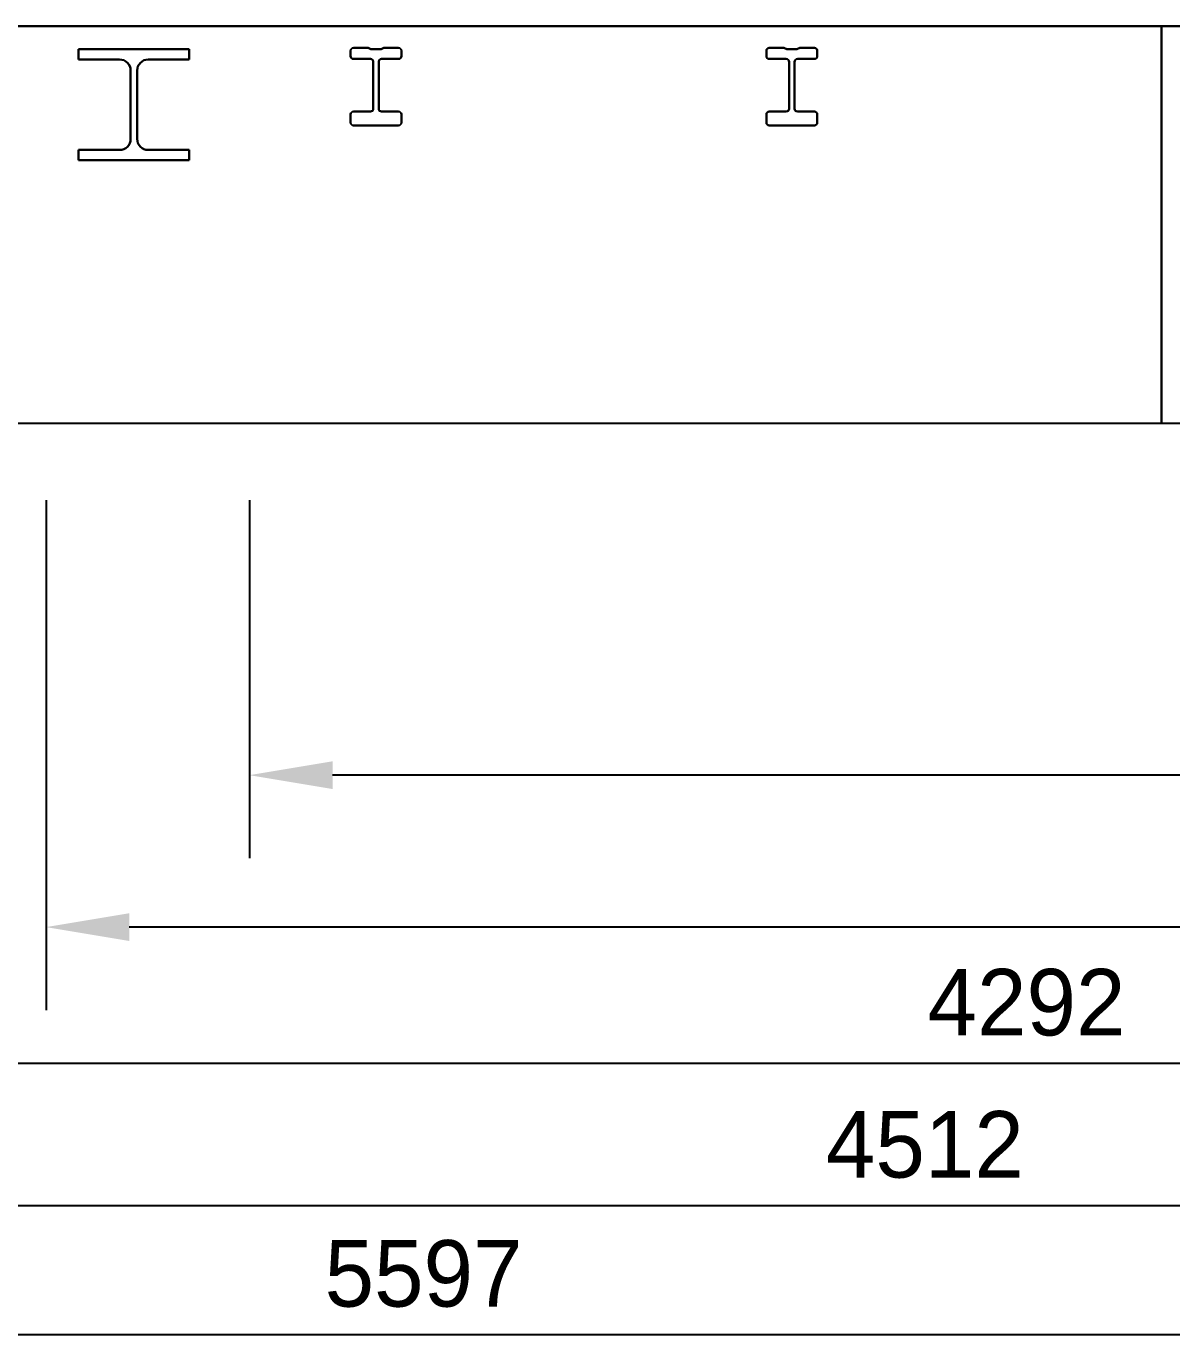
# Model space of a CAD drawing. Extents: x -2783 to 10777, y -3348 to 2247.
# Drawn here: x 7393 to 8633, y -1205 to 212 of the extents above; entities that cross this region are included whole.
import ezdxf

# ---------------------------------------------------------------- set-up
doc = ezdxf.new("R2010")
doc.units = 0
doc.header["$LTSCALE"] = 4
doc.header["$MEASUREMENT"] = 0
doc.layers.get('0').update_dxf_attribs({"linetype": 'CONTINUOUS'})
doc.layers.get('DEFPOINTS').update_dxf_attribs({"linetype": 'CONTINUOUS'})
doc.dimstyles.new('DEFAULT', dxfattribs={"dimtxt": 2.4, "dimasz": 3, "dimexe": 3, "dimexo": 3, "dimgap": 1, "dimtad": 1, "dimdec": 0, "dimzin": 0, "dimdsep": 46, "dimtxsty": 'Standard', "dimsah": 1, "dimcen": 1, "dimclrd": 1, "dimclre": 1, "dimclrt": 6, "dimadec": 0, "dimazin": 0, "dimtfac": 1, "dimtdec": 4, "dimtofl": 0, "dimtmove": 0, "dimatfit": 3, "dimfxl": 0, "dimtolj": 1, "dimtzin": 0, "dimarcsym": 0})

# ---------------------------------------------------------------- blocks, each defined once
blk = doc.blocks.new('*D9')
at = {"linetype": 'ByBlock'}
for p, q in [((6109.8, -306.7), (6109.8, -1154.9)), ((10621.8, -307.8), (10621.8, -1154.9)), ((10531.8, -1064.9), (6199.8, -1064.9))]:
    blk.add_line(p, q, dxfattribs=at)
for points in [[(6199.8, -1049.9), (6199.8, -1079.9), (6109.8, -1064.9)], [(10531.8, -1049.9), (10531.8, -1079.9), (10621.8, -1064.9)]]:
    blk.add_solid(points, dxfattribs=at)
at = {"layer": 'DEFPOINTS', "color": 0, "linetype": 'ByBlock'}
for p in [(6109.8, -216.7, -3670.7), (10621.8, -217.8, -3720.6), (6109.8, -1064.9)]:
    blk.add_point(p, dxfattribs=at)
at = {"linetype": 'ByBlock', "insert": (8365.8, -998.9), "char_height": 72, "attachment_point": 5}
blk.add_mtext('\\A1;4512', dxfattribs=at)
blk = doc.blocks.new('*D8')
at = {"linetype": 'ByBlock'}
for p, q in [((6329.8, -300.8), (6329.8, -1001)), ((10621.8, -307.8), (10621.8, -1001)), ((10531.8, -911), (6419.8, -911))]:
    blk.add_line(p, q, dxfattribs=at)
for points in [[(6419.8, -896), (6419.8, -926), (6329.8, -911)], [(10531.8, -896), (10531.8, -926), (10621.8, -911)]]:
    blk.add_solid(points, dxfattribs=at)
at = {"layer": 'DEFPOINTS', "color": 0, "linetype": 'ByBlock'}
for p in [(6329.8, -210.8, -3720.6), (10621.8, -217.8, -3720.6), (6329.8, -911)]:
    blk.add_point(p, dxfattribs=at)
at = {"linetype": 'ByBlock', "insert": (8475.8, -845), "char_height": 72, "attachment_point": 5}
blk.add_mtext('\\A1;4292', dxfattribs=at)
blk = doc.blocks.new('*D7')
at = {"linetype": 'ByBlock'}
for p, q in [((7414.8, -300.8), (7414.8, -853.2)), ((10621.8, -307.8), (10621.8, -853.2)), ((10531.8, -763.2), (7504.8, -763.2))]:
    blk.add_line(p, q, dxfattribs=at)
for points in [[(7504.8, -748.2), (7504.8, -778.2), (7414.8, -763.2)], [(10531.8, -748.2), (10531.8, -778.2), (10621.8, -763.2)]]:
    blk.add_solid(points, dxfattribs=at)
at = {"layer": 'DEFPOINTS', "color": 0, "linetype": 'ByBlock'}
for p in [(7414.8, -210.8, -3720.6), (10621.8, -217.8, -3720.6), (7414.8, -763.2)]:
    blk.add_point(p, dxfattribs=at)
at = {"linetype": 'ByBlock', "insert": (9018.3, -697.2), "char_height": 72, "attachment_point": 5}
blk.add_mtext('\\A1;3207', dxfattribs=at)
blk = doc.blocks.new('*D6')
at = {"linetype": 'ByBlock'}
for p, q in [((7634.8, -300.8), (7634.8, -688.7)), ((10621.8, -307.8), (10621.8, -688.7)), ((10531.8, -598.7), (7724.8, -598.7))]:
    blk.add_line(p, q, dxfattribs=at)
for points in [[(7724.8, -583.7), (7724.8, -613.7), (7634.8, -598.7)], [(10531.8, -583.7), (10531.8, -613.7), (10621.8, -598.7)]]:
    blk.add_solid(points, dxfattribs=at)
at = {"layer": 'DEFPOINTS', "color": 0, "linetype": 'ByBlock'}
for p in [(7634.8, -210.8, -3720.6), (10621.8, -217.8, -3720.6), (7634.8, -598.7)]:
    blk.add_point(p, dxfattribs=at)
at = {"linetype": 'ByBlock', "insert": (9128.3, -532.7), "char_height": 72, "attachment_point": 5}
blk.add_mtext('\\A1;2987', dxfattribs=at)

msp = doc.modelspace()

# ---------------------------------------------------------------- linework, layer by layer
for p, q in [((10711.8, 212.2, 6675), (-2518.2, 212.2, 6675)), ((4621.8, 212.2, 1212.5), (8621.8, 212.2, 1212.5)), ((4621.8, 212.2, 22.5), (8621.8, 212.2, 22.5)), ((8621.8, 212.2, 1212.5), (8621.8, -217.8, 1212.5)), ((8621.8, 212.2, 22.5), (8621.8, -217.8, 22.5)), ((8621.8, -217.8, 1212.5), (8621.8, 212.2, 1212.5)), ((8621.8, 212.2, 1212.5), (10621.8, 212.2, 1212.5)), ((8621.8, -217.8, 22.5), (8621.8, 212.2, 22.5)), ((8621.8, 212.2, 22.5), (10621.8, 212.2, 22.5)), ((7449.8, 187.2, 3743.1), (7569.8, 187.2, 3743.1)), ((7449.8, 176.2, 3743.1), (7449.8, 187.2, 3743.1)), ((7449.8, 187.2, 4933.1), (7569.8, 187.2, 4933.1)), ((7449.8, 176.2, 4933.1), (7449.8, 187.2, 4933.1)), ((7569.8, 187.2, 3743.1), (7569.8, 176.2, 3743.1)), ((7569.8, 187.2, 4933.1), (7569.8, 176.2, 4933.1)), ((7744.3, 179.7, 1212.5), (7744.3, 185.7, 1212.5)), ((7744.3, 179.7, 22.5), (7744.3, 185.7, 22.5)), ((7747.3, 188.7, 1212.5), (7763.3, 188.7, 1212.5)), ((7747.3, 188.7, 22.5), (7763.3, 188.7, 22.5)), ((7763.3, 188.7, 1212.5), (7766.3, 187.2, 1212.5)), ((7763.3, 188.7, 22.5), (7766.3, 187.2, 22.5)), ((7766.3, 187.2, 1212.5), (7777.3, 187.2, 1212.5)), ((7766.3, 187.2, 22.5), (7777.3, 187.2, 22.5)), ((7777.3, 187.2, 1212.5), (7780.3, 188.7, 1212.5)), ((7777.3, 187.2, 22.5), (7780.3, 188.7, 22.5)), ((7780.3, 188.7, 1212.5), (7796.3, 188.7, 1212.5)), ((7780.3, 188.7, 22.5), (7796.3, 188.7, 22.5)), ((7799.3, 185.7, 1212.5), (7799.3, 179.7, 1212.5)), ((7799.3, 185.7, 22.5), (7799.3, 179.7, 22.5)), ((8194.3, 179.7, 1212.5), (8194.3, 185.7, 1212.5)), ((8194.3, 179.7, 22.5), (8194.3, 185.7, 22.5)), ((8197.3, 188.7, 1212.5), (8213.3, 188.7, 1212.5)), ((8197.3, 188.7, 22.5), (8213.3, 188.7, 22.5)), ((8213.3, 188.7, 1212.5), (8216.3, 187.2, 1212.5)), ((8213.3, 188.7, 22.5), (8216.3, 187.2, 22.5)), ((8216.3, 187.2, 1212.5), (8227.3, 187.2, 1212.5)), ((8216.3, 187.2, 22.5), (8227.3, 187.2, 22.5)), ((8227.3, 187.2, 1212.5), (8230.3, 188.7, 1212.5)), ((8227.3, 187.2, 22.5), (8230.3, 188.7, 22.5)), ((8230.3, 188.7, 1212.5), (8246.3, 188.7, 1212.5)), ((8230.3, 188.7, 22.5), (8246.3, 188.7, 22.5)), ((8249.3, 185.7, 1212.5), (8249.3, 179.7, 1212.5)), ((8249.3, 185.7, 22.5), (8249.3, 179.7, 22.5)), ((7494.3, 176.2, 3743.1), (7449.8, 176.2, 3743.1)), ((7494.3, 176.2, 4933.1), (7449.8, 176.2, 4933.1)), ((7569.8, 176.2, 3743.1), (7525.3, 176.2, 3743.1)), ((7569.8, 176.2, 4933.1), (7525.3, 176.2, 4933.1)), ((7765.8, 176.7, 1212.5), (7747.3, 176.7, 1212.5)), ((7765.8, 176.7, 22.5), (7747.3, 176.7, 22.5)), ((7768.8, 122.8, 1212.5), (7768.8, 173.7, 1212.5)), ((7768.8, 122.8, 22.5), (7768.8, 173.7, 22.5)), ((7774.8, 173.7, 1212.5), (7774.8, 122.8, 1212.5)), ((7774.8, 173.7, 22.5), (7774.8, 122.8, 22.5)), ((7796.3, 176.7, 1212.5), (7777.8, 176.7, 1212.5)), ((7796.3, 176.7, 22.5), (7777.8, 176.7, 22.5)), ((8215.8, 176.7, 1212.5), (8197.3, 176.7, 1212.5)), ((8215.8, 176.7, 22.5), (8197.3, 176.7, 22.5)), ((8218.8, 122.8, 1212.5), (8218.8, 173.7, 1212.5)), ((8218.8, 122.8, 22.5), (8218.8, 173.7, 22.5)), ((8224.8, 173.7, 1212.5), (8224.8, 122.8, 1212.5)), ((8224.8, 173.7, 22.5), (8224.8, 122.8, 22.5)), ((8246.3, 176.7, 1212.5), (8227.8, 176.7, 1212.5)), ((8246.3, 176.7, 22.5), (8227.8, 176.7, 22.5)), ((7506.3, 90.2, 3743.1), (7506.3, 164.2, 3743.1)), ((7506.3, 90.2, 4933.1), (7506.3, 164.2, 4933.1)), ((7513.3, 164.2, 3743.1), (7513.3, 90.2, 3743.1)), ((7513.3, 164.2, 4933.1), (7513.3, 90.2, 4933.1)), ((7744.3, 107.8, 1212.5), (7744.3, 116.8, 1212.5)), ((7744.3, 107.8, 22.5), (7744.3, 116.8, 22.5)), ((7747.3, 119.8, 1212.5), (7765.8, 119.8, 1212.5)), ((7747.3, 119.8, 22.5), (7765.8, 119.8, 22.5)), ((7777.8, 119.8, 1212.5), (7796.3, 119.8, 1212.5)), ((7777.8, 119.8, 22.5), (7796.3, 119.8, 22.5)), ((7799.3, 116.8, 1212.5), (7799.3, 107.8, 1212.5)), ((7799.3, 116.8, 22.5), (7799.3, 107.8, 22.5)), ((8194.3, 107.8, 1212.5), (8194.3, 116.8, 1212.5)), ((8194.3, 107.8, 22.5), (8194.3, 116.8, 22.5)), ((8197.3, 119.8, 1212.5), (8215.8, 119.8, 1212.5)), ((8197.3, 119.8, 22.5), (8215.8, 119.8, 22.5)), ((8227.8, 119.8, 1212.5), (8246.3, 119.8, 1212.5)), ((8227.8, 119.8, 22.5), (8246.3, 119.8, 22.5)), ((8249.3, 116.8, 1212.5), (8249.3, 107.8, 1212.5)), ((8249.3, 116.8, 22.5), (8249.3, 107.8, 22.5)), ((7771.8, 104.7, 1212.5), (7747.2, 104.8, 1212.5)), ((7771.8, 104.7, 22.5), (7747.2, 104.8, 22.5)), ((7796.3, 104.8, 1212.5), (7771.8, 104.7, 1212.5)), ((7796.3, 104.8, 22.5), (7771.8, 104.7, 22.5)), ((8221.8, 104.7, 1212.5), (8197.2, 104.8, 1212.5)), ((8221.8, 104.7, 22.5), (8197.2, 104.8, 22.5)), ((8246.3, 104.8, 1212.5), (8221.8, 104.7, 1212.5)), ((8246.3, 104.8, 22.5), (8221.8, 104.7, 22.5)), ((7449.8, 78.2, 3743.1), (7494.3, 78.2, 3743.1)), ((7449.8, 67.2, 3743.1), (7449.8, 78.2, 3743.1)), ((7449.8, 78.2, 4933.1), (7494.3, 78.2, 4933.1)), ((7449.8, 67.2, 4933.1), (7449.8, 78.2, 4933.1)), ((7525.3, 78.2, 3743.1), (7569.8, 78.2, 3743.1)), ((7525.3, 78.2, 4933.1), (7569.8, 78.2, 4933.1)), ((7569.8, 78.2, 3743.1), (7569.8, 67.2, 3743.1)), ((7569.8, 78.2, 4933.1), (7569.8, 67.2, 4933.1)), ((7569.8, 67.2, 3743.1), (7449.8, 67.2, 3743.1)), ((7569.8, 67.2, 4933.1), (7449.8, 67.2, 4933.1)), ((8621.8, -217.8, 1212.5), (4621.8, -217.8, 1212.5)), ((8621.8, -217.8, 22.5), (4621.8, -217.8, 22.5)), ((10621.8, -217.8, 1212.5), (8621.8, -217.8, 1212.5)), ((10621.8, -217.8, 22.5), (8621.8, -217.8, 22.5))]:
    msp.add_line(p, q)
at = {"extrusion": (0, 1, -6.12303e-17)}
for p, q in [((4621.8, 212.2, 1207.5), (8621.8, 212.2, 1207.5)), ((4621.8, 212.2, 1212.5), (8621.8, 212.2, 1212.5)), ((4621.8, 212.2, 17.5), (8621.8, 212.2, 17.5)), ((4621.8, 212.2, 22.5), (8621.8, 212.2, 22.5)), ((8621.8, 212.2, 1207.5), (8621.8, 212.2, 1212.5)), ((8621.8, 212.2, 17.5), (8621.8, 212.2, 22.5))]:
    msp.add_line(p, q, dxfattribs=at)
at = {"extrusion": (0, -6.12303e-17, -1)}
for p, q in [((4621.8, 212.2, 1207.5), (8621.8, 212.2, 1207.5)), ((4621.8, 212.2, 17.5), (8621.8, 212.2, 17.5)), ((8621.8, 212.2, 1207.5), (8621.8, -217.8, 1207.5)), ((8621.8, 212.2, 17.5), (8621.8, -217.8, 17.5)), ((8621.8, -217.8, 1207.5), (8621.8, 212.2, 1207.5)), ((8621.8, 212.2, 1207.5), (10621.8, 212.2, 1207.5)), ((8621.8, -217.8, 17.5), (8621.8, 212.2, 17.5)), ((8621.8, 212.2, 17.5), (10621.8, 212.2, 17.5)), ((7569.8, 187.2, 3738.1), (7449.8, 187.2, 3738.1)), ((7449.8, 187.2, 3738.1), (7449.8, 176.2, 3738.1)), ((7569.8, 187.2, 4928.1), (7449.8, 187.2, 4928.1)), ((7449.8, 187.2, 4928.1), (7449.8, 176.2, 4928.1)), ((7569.8, 176.2, 3738.1), (7569.8, 187.2, 3738.1)), ((7569.8, 176.2, 4928.1), (7569.8, 187.2, 4928.1)), ((7744.3, 185.7, 1207.5), (7744.3, 179.7, 1207.5)), ((7744.3, 185.7, 17.5), (7744.3, 179.7, 17.5)), ((7763.3, 188.7, 1207.5), (7747.3, 188.7, 1207.5)), ((7763.3, 188.7, 17.5), (7747.3, 188.7, 17.5)), ((7766.3, 187.2, 1207.5), (7763.3, 188.7, 1207.5)), ((7766.3, 187.2, 17.5), (7763.3, 188.7, 17.5)), ((7777.3, 187.2, 1207.5), (7766.3, 187.2, 1207.5)), ((7777.3, 187.2, 17.5), (7766.3, 187.2, 17.5)), ((7780.3, 188.7, 1207.5), (7777.3, 187.2, 1207.5)), ((7780.3, 188.7, 17.5), (7777.3, 187.2, 17.5)), ((7796.3, 188.7, 1207.5), (7780.3, 188.7, 1207.5)), ((7796.3, 188.7, 17.5), (7780.3, 188.7, 17.5)), ((7799.3, 179.7, 1207.5), (7799.3, 185.7, 1207.5)), ((7799.3, 179.7, 17.5), (7799.3, 185.7, 17.5)), ((8194.3, 185.7, 1207.5), (8194.3, 179.7, 1207.5)), ((8194.3, 185.7, 17.5), (8194.3, 179.7, 17.5)), ((8213.3, 188.7, 1207.5), (8197.3, 188.7, 1207.5)), ((8213.3, 188.7, 17.5), (8197.3, 188.7, 17.5)), ((8216.3, 187.2, 1207.5), (8213.3, 188.7, 1207.5)), ((8216.3, 187.2, 17.5), (8213.3, 188.7, 17.5)), ((8227.3, 187.2, 1207.5), (8216.3, 187.2, 1207.5)), ((8227.3, 187.2, 17.5), (8216.3, 187.2, 17.5)), ((8230.3, 188.7, 1207.5), (8227.3, 187.2, 1207.5)), ((8230.3, 188.7, 17.5), (8227.3, 187.2, 17.5)), ((8246.3, 188.7, 1207.5), (8230.3, 188.7, 1207.5)), ((8246.3, 188.7, 17.5), (8230.3, 188.7, 17.5)), ((8249.3, 179.7, 1207.5), (8249.3, 185.7, 1207.5)), ((8249.3, 179.7, 17.5), (8249.3, 185.7, 17.5)), ((7449.8, 176.2, 3738.1), (7494.3, 176.2, 3738.1)), ((7449.8, 176.2, 4928.1), (7494.3, 176.2, 4928.1)), ((7525.3, 176.2, 3738.1), (7569.8, 176.2, 3738.1)), ((7525.3, 176.2, 4928.1), (7569.8, 176.2, 4928.1)), ((7747.3, 176.7, 1207.5), (7765.8, 176.7, 1207.5)), ((7747.3, 176.7, 17.5), (7765.8, 176.7, 17.5)), ((7768.8, 173.7, 1207.5), (7768.8, 122.8, 1207.5)), ((7768.8, 173.7, 17.5), (7768.8, 122.8, 17.5)), ((7774.8, 122.8, 1207.5), (7774.8, 173.7, 1207.5)), ((7774.8, 122.8, 17.5), (7774.8, 173.7, 17.5)), ((7777.8, 176.7, 1207.5), (7796.3, 176.7, 1207.5)), ((7777.8, 176.7, 17.5), (7796.3, 176.7, 17.5)), ((8197.3, 176.7, 1207.5), (8215.8, 176.7, 1207.5)), ((8197.3, 176.7, 17.5), (8215.8, 176.7, 17.5)), ((8218.8, 173.7, 1207.5), (8218.8, 122.8, 1207.5)), ((8218.8, 173.7, 17.5), (8218.8, 122.8, 17.5)), ((8224.8, 122.8, 1207.5), (8224.8, 173.7, 1207.5)), ((8224.8, 122.8, 17.5), (8224.8, 173.7, 17.5)), ((8227.8, 176.7, 1207.5), (8246.3, 176.7, 1207.5)), ((8227.8, 176.7, 17.5), (8246.3, 176.7, 17.5)), ((7506.3, 164.2, 3738.1), (7506.3, 90.2, 3738.1)), ((7506.3, 164.2, 4928.1), (7506.3, 90.2, 4928.1)), ((7513.3, 90.2, 3738.1), (7513.3, 164.2, 3738.1)), ((7513.3, 90.2, 4928.1), (7513.3, 164.2, 4928.1)), ((7744.3, 116.8, 1207.5), (7744.3, 107.8, 1207.5)), ((7744.3, 116.8, 17.5), (7744.3, 107.8, 17.5)), ((7765.8, 119.8, 1207.5), (7747.3, 119.8, 1207.5)), ((7765.8, 119.8, 17.5), (7747.3, 119.8, 17.5)), ((7796.3, 119.8, 1207.5), (7777.8, 119.8, 1207.5)), ((7796.3, 119.8, 17.5), (7777.8, 119.8, 17.5)), ((7799.3, 107.8, 1207.5), (7799.3, 116.8, 1207.5)), ((7799.3, 107.8, 17.5), (7799.3, 116.8, 17.5)), ((8194.3, 116.8, 1207.5), (8194.3, 107.8, 1207.5)), ((8194.3, 116.8, 17.5), (8194.3, 107.8, 17.5)), ((8215.8, 119.8, 1207.5), (8197.3, 119.8, 1207.5)), ((8215.8, 119.8, 17.5), (8197.3, 119.8, 17.5)), ((8246.3, 119.8, 1207.5), (8227.8, 119.8, 1207.5)), ((8246.3, 119.8, 17.5), (8227.8, 119.8, 17.5)), ((8249.3, 107.8, 1207.5), (8249.3, 116.8, 1207.5)), ((8249.3, 107.8, 17.5), (8249.3, 116.8, 17.5)), ((7747.2, 104.8, 1207.5), (7771.8, 104.7, 1207.5)), ((7747.2, 104.8, 17.5), (7771.8, 104.7, 17.5)), ((7771.8, 104.7, 1207.5), (7796.3, 104.8, 1207.5)), ((7771.8, 104.7, 17.5), (7796.3, 104.8, 17.5)), ((8197.2, 104.8, 1207.5), (8221.8, 104.7, 1207.5)), ((8197.2, 104.8, 17.5), (8221.8, 104.7, 17.5)), ((8221.8, 104.7, 1207.5), (8246.3, 104.8, 1207.5)), ((8221.8, 104.7, 17.5), (8246.3, 104.8, 17.5)), ((7494.3, 78.2, 3738.1), (7449.8, 78.2, 3738.1)), ((7449.8, 78.2, 3738.1), (7449.8, 67.2, 3738.1)), ((7494.3, 78.2, 4928.1), (7449.8, 78.2, 4928.1)), ((7449.8, 78.2, 4928.1), (7449.8, 67.2, 4928.1)), ((7569.8, 78.2, 3738.1), (7525.3, 78.2, 3738.1)), ((7569.8, 78.2, 4928.1), (7525.3, 78.2, 4928.1)), ((7569.8, 67.2, 3738.1), (7569.8, 78.2, 3738.1)), ((7569.8, 67.2, 4928.1), (7569.8, 78.2, 4928.1)), ((7449.8, 67.2, 3738.1), (7569.8, 67.2, 3738.1)), ((7449.8, 67.2, 4928.1), (7569.8, 67.2, 4928.1)), ((8621.8, -217.8, 1207.5), (4621.8, -217.8, 1207.5)), ((8621.8, -217.8, 17.5), (4621.8, -217.8, 17.5)), ((10621.8, -217.8, 1207.5), (8621.8, -217.8, 1207.5)), ((10621.8, -217.8, 17.5), (8621.8, -217.8, 17.5))]:
    msp.add_line(p, q, dxfattribs=at)
at = {"extrusion": (0, -1, 6.12303e-17)}
for p, q in [((8621.8, -217.8, 1207.5), (4621.8, -217.8, 1207.5)), ((8621.8, -217.8, 1212.5), (4621.8, -217.8, 1212.5)), ((8621.8, -217.8, 17.5), (4621.8, -217.8, 17.5)), ((8621.8, -217.8, 22.5), (4621.8, -217.8, 22.5)), ((8621.8, -217.8, 1207.5), (8621.8, -217.8, 1212.5)), ((8621.8, -217.8, 17.5), (8621.8, -217.8, 22.5))]:
    msp.add_line(p, q, dxfattribs=at)
at = {"linetype": 'ByBlock'}
msp.add_line((10531.8, -1204.6, 4933.1), (5114.8, -1204.6, 4933.1), dxfattribs=at)
at = {"extrusion": (0, -6.12303e-17, -1)}
for centre, radius, start, end in [((-7747.3, 185.7, -1207.5), 3, 0, 90), ((-7747.3, 185.7, -17.5), 3, 0, 90), ((-7796.3, 185.7, -1207.5), 3, 90, 180), ((-7796.3, 185.7, -17.5), 3, 90, 180), ((-8197.3, 185.7, -1207.5), 3, 0, 90), ((-8197.3, 185.7, -17.5), 3, 0, 90), ((-8246.3, 185.7, -1207.5), 3, 90, 180), ((-8246.3, 185.7, -17.5), 3, 90, 180), ((-7494.3, 164.2, -3738.1), 12, 90, 180), ((-7494.3, 164.2, -4928.1), 12, 90, 180), ((-7525.3, 164.2, -3738.1), 12, 0, 90), ((-7525.3, 164.2, -4928.1), 12, 0, 90), ((-7747.3, 179.7, -1207.5), 3, 270, 0), ((-7747.3, 179.7, -17.5), 3, 270, 0), ((-7765.8, 173.7, -1207.5), 3, 90, 180), ((-7765.8, 173.7, -17.5), 3, 90, 180), ((-7777.8, 173.7, -1207.5), 3, 0, 90), ((-7777.8, 173.7, -17.5), 3, 0, 90), ((-7796.3, 179.7, -1207.5), 3, 180, 270), ((-7796.3, 179.7, -17.5), 3, 180, 270), ((-8197.3, 179.7, -1207.5), 3, 270, 0), ((-8197.3, 179.7, -17.5), 3, 270, 0), ((-8215.8, 173.7, -1207.5), 3, 90, 180), ((-8215.8, 173.7, -17.5), 3, 90, 180), ((-8227.8, 173.7, -1207.5), 3, 0, 90), ((-8227.8, 173.7, -17.5), 3, 0, 90), ((-8246.3, 179.7, -1207.5), 3, 180, 270), ((-8246.3, 179.7, -17.5), 3, 180, 270), ((-7747.3, 116.8, -1207.5), 3, 0, 90), ((-7747.3, 116.8, -17.5), 3, 0, 90), ((-7765.8, 122.8, -1207.5), 3, 180, 270), ((-7765.8, 122.8, -17.5), 3, 180, 270), ((-7777.8, 122.8, -1207.5), 3, 270, 0), ((-7777.8, 122.8, -17.5), 3, 270, 0), ((-7796.3, 116.8, -1207.5), 3, 90, 180), ((-7796.3, 116.8, -17.5), 3, 90, 180), ((-8197.3, 116.8, -1207.5), 3, 0, 90), ((-8197.3, 116.8, -17.5), 3, 0, 90), ((-8215.8, 122.8, -1207.5), 3, 180, 270), ((-8215.8, 122.8, -17.5), 3, 180, 270), ((-8227.8, 122.8, -1207.5), 3, 270, 0), ((-8227.8, 122.8, -17.5), 3, 270, 0), ((-8246.3, 116.8, -1207.5), 3, 90, 180), ((-8246.3, 116.8, -17.5), 3, 90, 180), ((-7747.3, 107.8, -1207.5), 3, 270.1002, 360), ((-7747.3, 107.8, -17.5), 3, 270.1002, 360), ((-7796.3, 107.8, -1207.5), 3, 180, 269.8998), ((-7796.3, 107.8, -17.5), 3, 180, 269.8998), ((-8197.3, 107.8, -1207.5), 3, 270.1002, 360), ((-8197.3, 107.8, -17.5), 3, 270.1002, 360), ((-8246.3, 107.8, -1207.5), 3, 180, 269.8998), ((-8246.3, 107.8, -17.5), 3, 180, 269.8998), ((-7494.3, 90.2, -3738.1), 12, 180, 270), ((-7494.3, 90.2, -4928.1), 12, 180, 270), ((-7525.3, 90.2, -3738.1), 12, 270, 0), ((-7525.3, 90.2, -4928.1), 12, 270, 0)]:
    msp.add_arc(centre, radius, start, end, dxfattribs=at)
for centre, radius, start, end in [((7747.3, 185.7, 1212.5), 3, 90, 180), ((7747.3, 185.7, 22.5), 3, 90, 180), ((7796.3, 185.7, 1212.5), 3, 0, 90), ((7796.3, 185.7, 22.5), 3, 0, 90), ((8197.3, 185.7, 1212.5), 3, 90, 180), ((8197.3, 185.7, 22.5), 3, 90, 180), ((8246.3, 185.7, 1212.5), 3, 0, 90), ((8246.3, 185.7, 22.5), 3, 0, 90), ((7494.3, 164.2, 3743.1), 12, 0, 90), ((7494.3, 164.2, 4933.1), 12, 0, 90), ((7525.3, 164.2, 3743.1), 12, 90, 180), ((7525.3, 164.2, 4933.1), 12, 90, 180), ((7747.3, 179.7, 1212.5), 3, 180, 270), ((7747.3, 179.7, 22.5), 3, 180, 270), ((7765.8, 173.7, 1212.5), 3, 0, 90), ((7765.8, 173.7, 22.5), 3, 0, 90), ((7777.8, 173.7, 1212.5), 3, 90, 180), ((7777.8, 173.7, 22.5), 3, 90, 180), ((7796.3, 179.7, 1212.5), 3, 270, 0), ((7796.3, 179.7, 22.5), 3, 270, 0), ((8197.3, 179.7, 1212.5), 3, 180, 270), ((8197.3, 179.7, 22.5), 3, 180, 270), ((8215.8, 173.7, 1212.5), 3, 0, 90), ((8215.8, 173.7, 22.5), 3, 0, 90), ((8227.8, 173.7, 1212.5), 3, 90, 180), ((8227.8, 173.7, 22.5), 3, 90, 180), ((8246.3, 179.7, 1212.5), 3, 270, 0), ((8246.3, 179.7, 22.5), 3, 270, 0), ((7747.3, 116.8, 1212.5), 3, 90, 180), ((7747.3, 116.8, 22.5), 3, 90, 180), ((7765.8, 122.8, 1212.5), 3, 270, 0), ((7765.8, 122.8, 22.5), 3, 270, 0), ((7777.8, 122.8, 1212.5), 3, 180, 270), ((7777.8, 122.8, 22.5), 3, 180, 270), ((7796.3, 116.8, 1212.5), 3, 0, 90), ((7796.3, 116.8, 22.5), 3, 0, 90), ((8197.3, 116.8, 1212.5), 3, 90, 180), ((8197.3, 116.8, 22.5), 3, 90, 180), ((8215.8, 122.8, 1212.5), 3, 270, 0), ((8215.8, 122.8, 22.5), 3, 270, 0), ((8227.8, 122.8, 1212.5), 3, 180, 270), ((8227.8, 122.8, 22.5), 3, 180, 270), ((8246.3, 116.8, 1212.5), 3, 0, 90), ((8246.3, 116.8, 22.5), 3, 0, 90), ((7747.3, 107.8, 1212.5), 3, 180, 269.8998), ((7747.3, 107.8, 22.5), 3, 180, 269.8998), ((7796.3, 107.8, 1212.5), 3, 270.1002, 360), ((7796.3, 107.8, 22.5), 3, 270.1002, 360), ((8197.3, 107.8, 1212.5), 3, 180, 269.8998), ((8197.3, 107.8, 22.5), 3, 180, 269.8998), ((8246.3, 107.8, 1212.5), 3, 270.1002, 360), ((8246.3, 107.8, 22.5), 3, 270.1002, 360), ((7494.3, 90.2, 3743.1), 12, 270, 0), ((7494.3, 90.2, 4933.1), 12, 270, 0), ((7525.3, 90.2, 3743.1), 12, 180, 270), ((7525.3, 90.2, 4933.1), 12, 180, 270)]:
    msp.add_arc(centre, radius, start, end)

# ---------------------------------------------------------------- texts
at = {"linetype": 'ByBlock', "insert": (7823.3, -1138.6, 4933.1), "char_height": 72, "attachment_point": 5}
msp.add_mtext('\\A1;5597', dxfattribs=at)

# ---------------------------------------------------------------- dimensions: what is measured, and where the dimension line sits
for base, p2, picture, middle in [((6329.8, -911, 4933.1), (6329.8, -210.8, 1212.5), '*D8', (8475.8, -845, 4933.1)), ((7414.8, -763.2, 4933.1), (7414.8, -210.8, 1212.5), '*D7', (9018.3, -697.2, 4933.1)), ((7634.8, -598.7, 4933.1), (7634.8, -210.8, 1212.5), '*D6', (9128.3, -532.7, 4933.1)), ((6109.8, -1064.9, 4933.1), (6109.8, -216.7, 1262.5), '*D9', (8365.8, -998.9, 4933.1))]:
    dim = msp.add_linear_dim(base=base, p1=(10621.8, -217.8, 1212.5), p2=p2, dimstyle='DEFAULT', override={"dimscale": 30, "dimsah": 0, "dimclrd": 256, "dimclre": 256, "dimclrt": 256})
    dim.commit()
    dim.dimension.update_dxf_attribs({"geometry": picture, "text_midpoint": middle})

doc.saveas('drawing.dxf')
